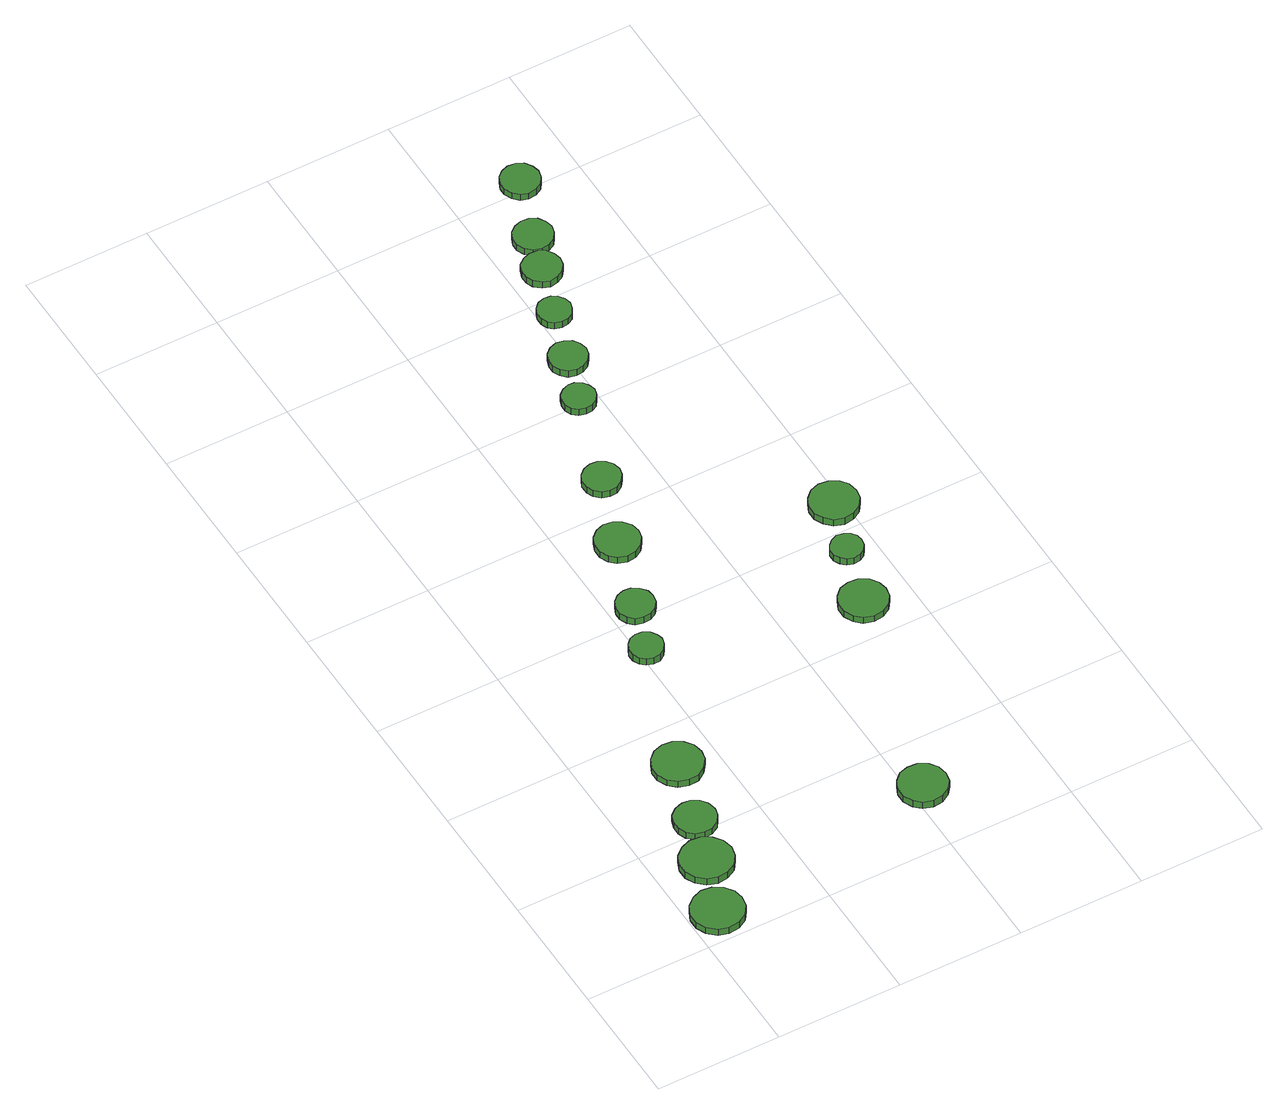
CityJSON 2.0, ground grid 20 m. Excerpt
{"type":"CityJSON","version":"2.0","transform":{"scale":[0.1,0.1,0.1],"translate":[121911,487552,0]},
"CityObjects":{
"tree1":{"type":"SolitaryVegetationObject","attributes":{"function":"something"},"geometry":[{"type":"MultiSurface","lod":"1","boundaries":[[[0,1,2,3,4,5,6,7,8,9,10,11,12,13,14]],[[15,16,17,18,19,20,21,22,23,24,25,26,27,28,29]],[[0,29,28,1]],[[1,28,27,2]],[[2,27,26,3]],[[3,26,25,4]],[[4,25,24,5]],[[5,24,23,6]],[[6,23,22,7]],[[7,22,21,8]],[[8,21,20,9]],[[9,20,19,10]],[[10,19,18,11]],[[11,18,17,12]],[[12,17,16,13]],[[13,16,15,14]],[[14,15,29,0]]]}]},
"tree2":{"type":"SolitaryVegetationObject","attributes":{"function":"something"},"geometry":[{"type":"MultiSurface","lod":"1","boundaries":[[[30,31,32,33,34,35,36,37,38,39,40,41,42,43,44]],[[45,46,47,48,49,50,51,52,53,54,55,56,57,58,59]],[[30,59,58,31]],[[31,58,57,32]],[[32,57,56,33]],[[33,56,55,34]],[[34,55,54,35]],[[35,54,53,36]],[[36,53,52,37]],[[37,52,51,38]],[[38,51,50,39]],[[39,50,49,40]],[[40,49,48,41]],[[41,48,47,42]],[[42,47,46,43]],[[43,46,45,44]],[[44,45,59,30]]]}]},
"tree3":{"type":"SolitaryVegetationObject","attributes":{"function":"something"},"geometry":[{"type":"MultiSurface","lod":"1","boundaries":[[[60,61,62,63,64,65,66,67,68,69,70,71,72,73,74]],[[75,76,77,78,79,80,81,82,83,84,85,86,87,88,89]],[[60,89,88,61]],[[61,88,87,62]],[[62,87,86,63]],[[63,86,85,64]],[[64,85,84,65]],[[65,84,83,66]],[[66,83,82,67]],[[67,82,81,68]],[[68,81,80,69]],[[69,80,79,70]],[[70,79,78,71]],[[71,78,77,72]],[[72,77,76,73]],[[73,76,75,74]],[[74,75,89,60]]]}]},
"tree4":{"type":"SolitaryVegetationObject","attributes":{"function":"something"},"geometry":[{"type":"MultiSurface","lod":"1","boundaries":[[[90,91,92,93,94,95,96,97,98,99,100,101,102,103,104]],[[105,106,107,108,109,110,111,112,113,114,115,116,117,118,119]],[[90,119,118,91]],[[91,118,117,92]],[[92,117,116,93]],[[93,116,115,94]],[[94,115,114,95]],[[95,114,113,96]],[[96,113,112,97]],[[97,112,111,98]],[[98,111,110,99]],[[99,110,109,100]],[[100,109,108,101]],[[101,108,107,102]],[[102,107,106,103]],[[103,106,105,104]],[[104,105,119,90]]]}]},
"tree5":{"type":"SolitaryVegetationObject","attributes":{"function":"something"},"geometry":[{"type":"MultiSurface","lod":"1","boundaries":[[[120,121,122,123,124,125,126,127,128,129,130,131,132,133,134]],[[135,136,137,138,139,140,141,142,143,144,145,146,147,148,149]],[[120,149,148,121]],[[121,148,147,122]],[[122,147,146,123]],[[123,146,145,124]],[[124,145,144,125]],[[125,144,143,126]],[[126,143,142,127]],[[127,142,141,128]],[[128,141,140,129]],[[129,140,139,130]],[[130,139,138,131]],[[131,138,137,132]],[[132,137,136,133]],[[133,136,135,134]],[[134,135,149,120]]]}]},
"tree6":{"type":"SolitaryVegetationObject","attributes":{"function":"something"},"geometry":[{"type":"MultiSurface","lod":"1","boundaries":[[[150,151,152,153,154,155,156,157,158,159,160,161,162,163,164]],[[165,166,167,168,169,170,171,172,173,174,175,176,177,178,179]],[[150,179,178,151]],[[151,178,177,152]],[[152,177,176,153]],[[153,176,175,154]],[[154,175,174,155]],[[155,174,173,156]],[[156,173,172,157]],[[157,172,171,158]],[[158,171,170,159]],[[159,170,169,160]],[[160,169,168,161]],[[161,168,167,162]],[[162,167,166,163]],[[163,166,165,164]],[[164,165,179,150]]]}]},
"tree7":{"type":"SolitaryVegetationObject","attributes":{"function":"something"},"geometry":[{"type":"MultiSurface","lod":"1","boundaries":[[[180,181,182,183,184,185,186,187,188,189,190,191,192,193,194]],[[195,196,197,198,199,200,201,202,203,204,205,206,207,208,209]],[[180,209,208,181]],[[181,208,207,182]],[[182,207,206,183]],[[183,206,205,184]],[[184,205,204,185]],[[185,204,203,186]],[[186,203,202,187]],[[187,202,201,188]],[[188,201,200,189]],[[189,200,199,190]],[[190,199,198,191]],[[191,198,197,192]],[[192,197,196,193]],[[193,196,195,194]],[[194,195,209,180]]]}]},
"tree8":{"type":"SolitaryVegetationObject","attributes":{"function":"something"},"geometry":[{"type":"MultiSurface","lod":"1","boundaries":[[[210,211,212,213,214,215,216,217,218,219,220,221,222,223,224]],[[225,226,227,228,229,230,231,232,233,234,235,236,237,238,239]],[[210,239,238,211]],[[211,238,237,212]],[[212,237,236,213]],[[213,236,235,214]],[[214,235,234,215]],[[215,234,233,216]],[[216,233,232,217]],[[217,232,231,218]],[[218,231,230,219]],[[219,230,229,220]],[[220,229,228,221]],[[221,228,227,222]],[[222,227,226,223]],[[223,226,225,224]],[[224,225,239,210]]]}]},
"tree9":{"type":"SolitaryVegetationObject","attributes":{"function":"something"},"geometry":[{"type":"MultiSurface","lod":"1","boundaries":[[[240,241,242,243,244,245,246,247,248,249,250,251,252,253,254]],[[255,256,257,258,259,260,261,262,263,264,265,266,267,268,269]],[[240,269,268,241]],[[241,268,267,242]],[[242,267,266,243]],[[243,266,265,244]],[[244,265,264,245]],[[245,264,263,246]],[[246,263,262,247]],[[247,262,261,248]],[[248,261,260,249]],[[249,260,259,250]],[[250,259,258,251]],[[251,258,257,252]],[[252,257,256,253]],[[253,256,255,254]],[[254,255,269,240]]]}]},
"tree10":{"type":"SolitaryVegetationObject","attributes":{"function":"something"},"geometry":[{"type":"MultiSurface","lod":"1","boundaries":[[[270,271,272,273,274,275,276,277,278,279,280,281,282,283,284]],[[285,286,287,288,289,290,291,292,293,294,295,296,297,298,299]],[[270,299,298,271]],[[271,298,297,272]],[[272,297,296,273]],[[273,296,295,274]],[[274,295,294,275]],[[275,294,293,276]],[[276,293,292,277]],[[277,292,291,278]],[[278,291,290,279]],[[279,290,289,280]],[[280,289,288,281]],[[281,288,287,282]],[[282,287,286,283]],[[283,286,285,284]],[[284,285,299,270]]]}]},
"tree11":{"type":"SolitaryVegetationObject","attributes":{"function":"something"},"geometry":[{"type":"MultiSurface","lod":"1","boundaries":[[[300,301,302,303,304,305,306,307,308,309,310,311,312,313,314]],[[315,316,317,318,319,320,321,322,323,324,325,326,327,328,329]],[[300,329,328,301]],[[301,328,327,302]],[[302,327,326,303]],[[303,326,325,304]],[[304,325,324,305]],[[305,324,323,306]],[[306,323,322,307]],[[307,322,321,308]],[[308,321,320,309]],[[309,320,319,310]],[[310,319,318,311]],[[311,318,317,312]],[[312,317,316,313]],[[313,316,315,314]],[[314,315,329,300]]]}]},
"tree12":{"type":"SolitaryVegetationObject","attributes":{"function":"something"},"geometry":[{"type":"MultiSurface","lod":"1","boundaries":[[[330,331,332,333,334,335,336,337,338,339,340,341,342,343,344]],[[345,346,347,348,349,350,351,352,353,354,355,356,357,358,359]],[[330,359,358,331]],[[331,358,357,332]],[[332,357,356,333]],[[333,356,355,334]],[[334,355,354,335]],[[335,354,353,336]],[[336,353,352,337]],[[337,352,351,338]],[[338,351,350,339]],[[339,350,349,340]],[[340,349,348,341]],[[341,348,347,342]],[[342,347,346,343]],[[343,346,345,344]],[[344,345,359,330]]]}]},
"tree13":{"type":"SolitaryVegetationObject","attributes":{"function":"something"},"geometry":[{"type":"MultiSurface","lod":"1","boundaries":[[[360,361,362,363,364,365,366,367,368,369,370,371,372,373,374]],[[375,376,377,378,379,380,381,382,383,384,385,386,387,388,389]],[[360,389,388,361]],[[361,388,387,362]],[[362,387,386,363]],[[363,386,385,364]],[[364,385,384,365]],[[365,384,383,366]],[[366,383,382,367]],[[367,382,381,368]],[[368,381,380,369]],[[369,380,379,370]],[[370,379,378,371]],[[371,378,377,372]],[[372,377,376,373]],[[373,376,375,374]],[[374,375,389,360]]]}]},
"tree14":{"type":"SolitaryVegetationObject","attributes":{"function":"something"},"geometry":[{"type":"MultiSurface","lod":"1","boundaries":[[[390,391,392,393,394,395,396,397,398,399,400,401,402,403,404]],[[405,406,407,408,409,410,411,412,413,414,415,416,417,418,419]],[[390,419,418,391]],[[391,418,417,392]],[[392,417,416,393]],[[393,416,415,394]],[[394,415,414,395]],[[395,414,413,396]],[[396,413,412,397]],[[397,412,411,398]],[[398,411,410,399]],[[399,410,409,400]],[[400,409,408,401]],[[401,408,407,402]],[[402,407,406,403]],[[403,406,405,404]],[[404,405,419,390]]]}]},
"tree15":{"type":"SolitaryVegetationObject","attributes":{"function":"something"},"geometry":[{"type":"MultiSurface","lod":"1","boundaries":[[[420,421,422,423,424,425,426,427,428,429,430,431,432,433,434]],[[435,436,437,438,439,440,441,442,443,444,445,446,447,448,449]],[[420,449,448,421]],[[421,448,447,422]],[[422,447,446,423]],[[423,446,445,424]],[[424,445,444,425]],[[425,444,443,426]],[[426,443,442,427]],[[427,442,441,428]],[[428,441,440,429]],[[429,440,439,430]],[[430,439,438,431]],[[431,438,437,432]],[[432,437,436,433]],[[433,436,435,434]],[[434,435,449,420]]]}]},
"tree16":{"type":"SolitaryVegetationObject","attributes":{"function":"something"},"geometry":[{"type":"MultiSurface","lod":"1","boundaries":[[[450,451,452,453,454,455,456,457,458,459,460,461,462,463,464]],[[465,466,467,468,469,470,471,472,473,474,475,476,477,478,479]],[[450,479,478,451]],[[451,478,477,452]],[[452,477,476,453]],[[453,476,475,454]],[[454,475,474,455]],[[455,474,473,456]],[[456,473,472,457]],[[457,472,471,458]],[[458,471,470,459]],[[459,470,469,460]],[[460,469,468,461]],[[461,468,467,462]],[[462,467,466,463]],[[463,466,465,464]],[[464,465,479,450]]]}]},
"tree17":{"type":"SolitaryVegetationObject","attributes":{"function":"something"},"geometry":[{"type":"MultiSurface","lod":"1","boundaries":[[[480,481,482,483,484,485,486,487,488,489,490,491,492,493,494]],[[495,496,497,498,499,500,501,502,503,504,505,506,507,508,509]],[[480,509,508,481]],[[481,508,507,482]],[[482,507,506,483]],[[483,506,505,484]],[[484,505,504,485]],[[485,504,503,486]],[[486,503,502,487]],[[487,502,501,488]],[[488,501,500,489]],[[489,500,499,490]],[[490,499,498,491]],[[491,498,497,492]],[[492,497,496,493]],[[493,496,495,494]],[[494,495,509,480]]]}]},
"tree18":{"type":"SolitaryVegetationObject","attributes":{"function":"something"},"geometry":[{"type":"MultiSurface","lod":"1","boundaries":[[[510,511,512,513,514,515,516,517,518,519,520,521,522,523,524]],[[525,526,527,528,529,530,531,532,533,534,535,536,537,538,539]],[[510,539,538,511]],[[511,538,537,512]],[[512,537,536,513]],[[513,536,535,514]],[[514,535,534,515]],[[515,534,533,516]],[[516,533,532,517]],[[517,532,531,518]],[[518,531,530,519]],[[519,530,529,520]],[[520,529,528,521]],[[521,528,527,522]],[[522,527,526,523]],[[523,526,525,524]],[[524,525,539,510]]]}]}
},
"vertices":[
[84,49,16],[81,65,16],[71,79,16],[56,88,16],[39,90,16],[23,84,16],[10,73,16],[3,57,16],[3,40,16],[10,25,16],[23,13,16],[39,8,16],[56,10,16],[71,18,16],[81,32,16],[81,32,3],[71,18,3],[56,10,3],[39,8,3],[23,13,3],[10,25,3],[3,40,3],[3,57,3],[10,73,3],[23,84,3],[39,90,3],[56,88,3],[71,79,3],[81,65,3],[84,49,3],
[120,141,16],[116,158,16],[106,171,16],[91,180,16],[74,182,16],[58,176,16],[45,165,16],[38,149,16],[38,132,16],[45,117,16],[58,105,16],[74,100,16],[91,102,16],[106,110,16],[116,124,16],[116,124,3],[106,110,3],[91,102,3],[74,100,3],[58,105,3],[45,117,3],[38,132,3],[38,149,3],[45,165,3],[58,176,3],[74,182,3],[91,180,3],[106,171,3],[116,158,3],[120,141,3],
[137,217,16],[134,231,16],[126,242,16],[114,249,16],[101,250,16],[88,246,16],[77,237,16],[72,224,16],[72,211,16],[77,198,16],[88,189,16],[101,185,16],[114,186,16],[126,193,16],[134,204,16],[134,204,4],[126,193,4],[114,186,4],[101,185,4],[88,189,4],[77,198,4],[72,211,4],[72,224,4],[77,237,4],[88,246,4],[101,250,4],[114,249,4],[126,242,4],[134,231,4],[137,217,4],
[176,323,16],[173,339,16],[163,352,16],[149,360,16],[133,362,16],[117,357,16],[105,346,16],[98,331,16],[98,315,16],[105,300,16],[117,289,16],[133,284,16],[149,285,16],[163,294,16],[173,307,16],[173,307,4],[163,294,4],[149,285,4],[133,284,4],[117,289,4],[105,300,4],[98,315,4],[98,331,4],[105,346,4],[117,357,4],[133,362,4],[149,360,4],[163,352,4],[173,339,4],[176,323,4],
[238,541,15],[235,551,15],[229,560,15],[219,566,15],[208,567,15],[198,564,15],[190,556,15],[185,546,15],[185,535,15],[190,525,15],[198,518,15],[208,514,15],[219,515,15],[229,521,15],[235,530,15],[235,530,2],[229,521,2],[219,515,2],[208,514,2],[198,518,2],[190,525,2],[185,535,2],[185,546,2],[190,556,2],[198,564,2],[208,567,2],[219,566,2],[229,560,2],[235,551,2],[238,541,2],
[268,618,16],[266,630,16],[258,640,16],[247,647,16],[235,648,16],[223,644,16],[214,636,16],[209,624,16],[209,612,16],[214,601,16],[223,592,16],[235,589,16],[247,590,16],[258,596,16],[266,606,16],[266,606,3],[258,596,3],[247,590,3],[235,589,3],[223,592,3],[214,601,3],[209,612,3],[209,624,3],[214,636,3],[223,644,3],[235,648,3],[247,647,3],[258,640,3],[266,630,3],[268,618,3],
[457,111,16],[454,126,16],[445,139,16],[431,147,16],[415,148,16],[400,144,16],[389,133,16],[382,119,16],[382,103,16],[389,88,16],[400,78,16],[415,73,16],[431,75,16],[445,83,16],[454,95,16],[454,95,3],[445,83,3],[431,75,3],[415,73,3],[400,78,3],[389,88,3],[382,103,3],[382,119,3],[389,133,3],[400,144,3],[415,148,3],[431,147,3],[445,139,3],[454,126,3],[457,111,3],
[313,737,17],[310,751,17],[301,763,17],[289,770,17],[274,772,17],[260,767,17],[250,758,17],[244,744,17],[244,730,17],[250,716,17],[260,707,17],[274,702,17],[289,704,17],[301,711,17],[310,723,17],[310,723,4],[301,711,4],[289,704,4],[274,702,4],[260,707,4],[250,716,4],[244,730,4],[244,744,4],[250,758,4],[260,767,4],[274,772,4],[289,770,4],[301,763,4],[310,751,4],[313,737,4],
[350,855,16],[347,867,16],[340,877,16],[329,883,16],[317,884,16],[305,880,16],[296,872,16],[291,861,16],[291,848,16],[296,837,16],[305,829,16],[317,825,16],[329,826,16],[340,833,16],[347,843,16],[347,843,3],[340,833,3],[329,826,3],[317,825,3],[305,829,3],[296,837,3],[291,848,3],[291,861,3],[296,872,3],[305,880,3],[317,884,3],[329,883,3],[340,877,3],[347,867,3],[350,855,3],
[563,463,16],[560,478,16],[551,491,16],[537,499,16],[521,500,16],[506,496,16],[495,485,16],[488,471,16],[488,455,16],[495,440,16],[506,430,16],[521,425,16],[537,427,16],[551,435,16],[560,447,16],[560,447,4],[551,435,4],[537,427,4],[521,425,4],[506,430,4],[495,440,4],[488,455,4],[488,471,4],[495,485,4],[506,496,4],[521,500,4],[537,499,4],[551,491,4],[560,478,4],[563,463,4],
[397,1007,15],[394,1017,15],[388,1026,15],[378,1032,15],[368,1033,15],[357,1029,15],[349,1022,15],[345,1012,15],[345,1001,15],[349,991,15],[357,984,15],[368,981,15],[378,982,15],[388,987,15],[394,996,15],[394,996,2],[388,987,2],[378,982,2],[368,981,2],[357,984,2],[349,991,2],[345,1001,2],[345,1012,2],[349,1022,2],[357,1029,2],[368,1033,2],[378,1032,2],[388,1026,2],[394,1017,2],[397,1007,2],
[426,1081,16],[423,1093,16],[416,1103,16],[405,1109,16],[393,1111,16],[381,1107,16],[372,1099,16],[367,1087,16],[367,1075,16],[372,1064,16],[381,1055,16],[393,1052,16],[405,1053,16],[416,1059,16],[423,1069,16],[423,1069,3],[416,1059,3],[405,1053,3],[393,1052,3],[381,1055,3],[372,1064,3],[367,1075,3],[367,1087,3],[372,1099,3],[381,1107,3],[393,1111,3],[405,1109,3],[416,1103,3],[423,1093,3],[426,1081,3],
[581,563,15],[579,573,15],[573,581,15],[564,586,15],[553,588,15],[543,584,15],[536,577,15],[531,568,15],[531,557,15],[536,548,15],[543,541,15],[553,538,15],[564,539,15],[573,544,15],[579,553,15],[579,553,2],[573,544,2],[564,539,2],[553,538,2],[543,541,2],[536,548,2],[531,557,2],[531,568,2],[536,577,2],[543,584,2],[553,588,2],[564,586,2],[573,581,2],[579,573,2],[581,563,2],
[451,1169,15],[448,1180,15],[442,1188,15],[433,1194,15],[422,1195,15],[411,1192,15],[403,1184,15],[399,1174,15],[399,1163,15],[403,1153,15],[411,1146,15],[422,1143,15],[433,1144,15],[442,1149,15],[448,1158,15],[448,1158,3],[442,1149,3],[433,1144,3],[422,1143,3],[411,1146,3],[403,1153,3],[399,1163,3],[399,1174,3],[403,1184,3],[411,1192,3],[422,1195,3],[433,1194,3],[442,1188,3],[448,1180,3],[451,1169,3],
[622,648,16],[619,664,16],[610,676,16],[596,684,16],[580,686,16],[565,681,16],[554,670,16],[547,656,16],[547,640,16],[554,626,16],[565,615,16],[580,610,16],[596,612,16],[610,620,16],[619,633,16],[619,633,3],[610,620,3],[596,612,3],[580,610,3],[565,615,3],[554,626,3],[547,640,3],[547,656,3],[554,670,3],[565,681,3],[580,686,3],[596,684,3],[610,676,3],[619,664,3],[622,648,3],
[481,1249,17],[478,1261,17],[471,1272,17],[460,1278,17],[447,1279,17],[435,1275,17],[425,1267,17],[420,1255,17],[420,1242,17],[425,1231,17],[435,1222,17],[447,1218,17],[460,1220,17],[471,1226,17],[478,1236,17],[478,1236,4],[471,1226,4],[460,1220,4],[447,1218,4],[435,1222,4],[425,1231,4],[420,1242,4],[420,1255,4],[425,1267,4],[435,1275,4],[447,1279,4],[460,1278,4],[471,1272,4],[478,1261,4],[481,1249,4],
[502,1310,16],[499,1322,16],[492,1333,16],[481,1339,16],[468,1340,16],[456,1336,16],[446,1328,16],[441,1316,16],[441,1304,16],[446,1292,16],[456,1283,16],[468,1279,16],[481,1281,16],[492,1287,16],[499,1297,16],[499,1297,3],[492,1287,3],[481,1281,3],[468,1279,3],[456,1283,3],[446,1292,3],[441,1304,3],[441,1316,3],[446,1328,3],[456,1336,3],[468,1340,3],[481,1339,3],[492,1333,3],[499,1322,3],[502,1310,3],
[539,1411,17],[536,1423,17],[529,1434,17],[518,1440,17],[505,1441,17],[493,1437,17],[484,1429,17],[479,1417,17],[479,1405,17],[484,1393,17],[493,1384,17],[505,1380,17],[518,1382,17],[529,1388,17],[536,1398,17],[536,1398,5],[529,1388,5],[518,1382,5],[505,1380,5],[493,1384,5],[484,1393,5],[479,1405,5],[479,1417,5],[484,1429,5],[493,1437,5],[505,1441,5],[518,1440,5],[529,1434,5],[536,1423,5],[539,1411,5]
]}
